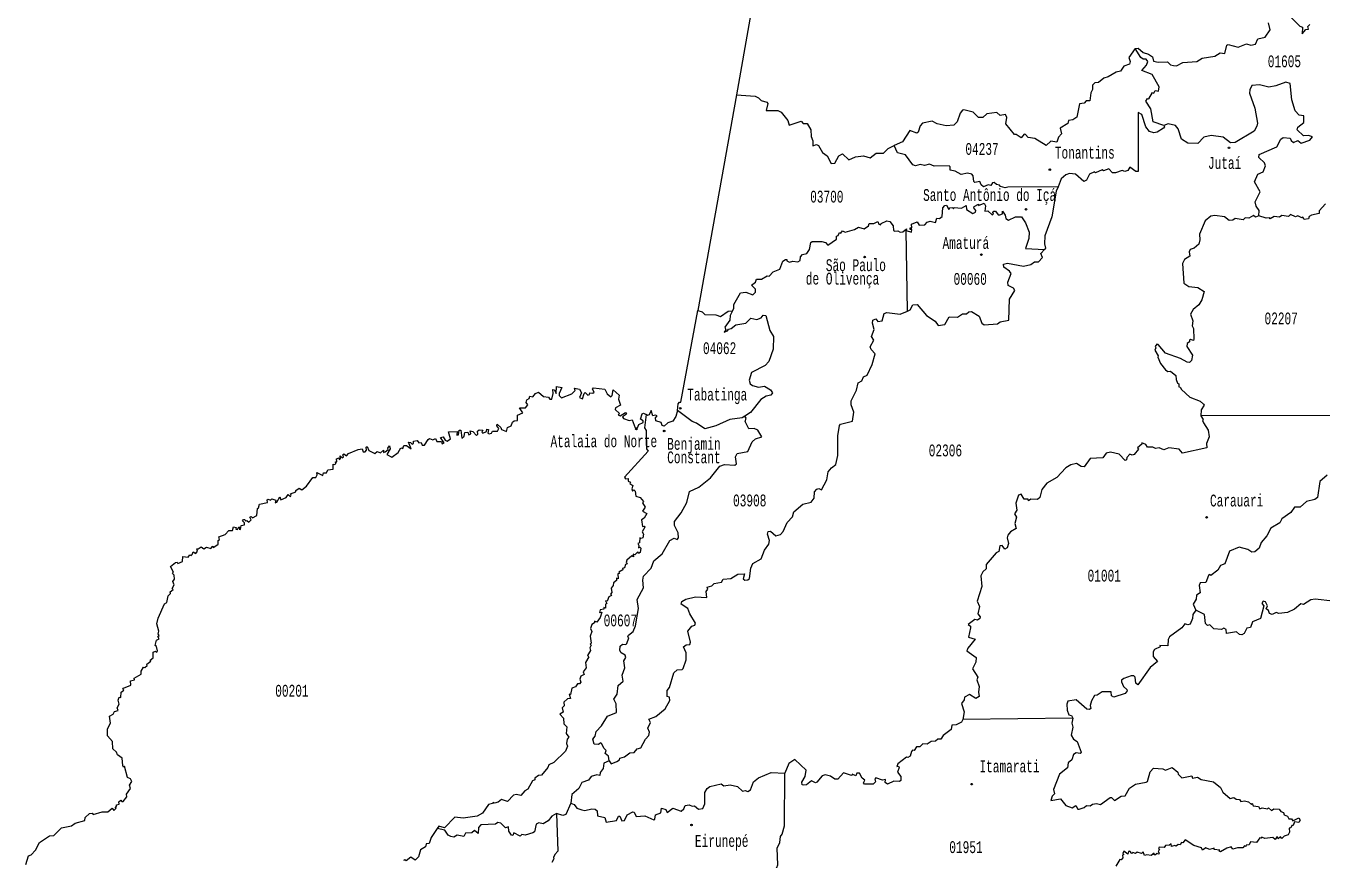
# Model space of a CAD drawing. Header units: millimetres. Extents: x 9851 to 10267, y 23387 to 23778.
# Drawn here: x 9853.5 to 9928.5, y 23656.2 to 23704.4 of the extents above; entities that cross this region are included whole.
import ezdxf
from ezdxf.enums import TextEntityAlignment as Align

# ---------------------------------------------------------------- set-up
doc = ezdxf.new("R2010")
doc.units = ezdxf.units.MM
doc.layers.add('3', color=7, linetype='Continuous')
doc.styles.add('MONOTXT', font='MONOTXT', dxfattribs={"height": 0.2})

# ---------------------------------------------------------------- blocks, each defined once
blk = doc.blocks.new('SEDE')
at = {"layer": '3', "color": 7, "linetype": 'Continuous'}
blk.add_circle((0, 0), 0.00451, dxfattribs=at)

msp = doc.modelspace()

# ---------------------------------------------------------------- linework, layer by layer
at = {"color": 7, "linetype": 'Continuous'}
for p, q in [((9894.623, 23700.394), (9892.381, 23687.931)), ((9904.511, 23687.875), (9904.432, 23692.544)), ((9931.256, 23681.85), (9921.469, 23681.843)), ((9914.065, 23664.361), (9907.703, 23664.288))]:
    msp.add_line(p, q, dxfattribs=at)
for points in [[(9896.224, 23709.482), (9894.623, 23700.394)], [(9917.664, 23703.066), (9917.834, 23703.076), (9918.12, 23702.836), (9918.442, 23702.745), (9918.663, 23702.577), (9918.717, 23702.338), (9918.992, 23702.269), (9919.525, 23702.302), (9919.708, 23702.115), (9919.884, 23702.074), (9920.049, 23702.057), (9920.43, 23702.259), (9921.227, 23702.317), (9921.54, 23702.502), (9922.275, 23702.628), (9922.582, 23702.819), (9922.847, 23702.772), (9922.969, 23703.26), (9923.038, 23703.302), (9923.616, 23703.138), (9924.096, 23703.336), (9924.35, 23703.265), (9924.627, 23703.325), (9924.759, 23703.619), (9925.173, 23703.718), (9925.466, 23704.154), (9925.371, 23704.552)], [(9926.707, 23704.838), (9927.183, 23704.358), (9927.347, 23704.3), (9927.314, 23703.92), (9927.535, 23704.159), (9927.689, 23704.188), (9927.647, 23704.344), (9927.766, 23704.452)], [(9917.664, 23703.066), (9917.307, 23702.545), (9917.377, 23702.309), (9917.332, 23702.158), (9917.019, 23702.037), (9916.827, 23701.749), (9916.564, 23701.707), (9916.106, 23701.419), (9915.86, 23701.343), (9915.549, 23701.101), (9915.337, 23701.074), (9915.193, 23700.942), (9915.207, 23700.695), (9915.11, 23700.509), (9915.04, 23700.049), (9914.837, 23700.034), (9914.713, 23699.916), (9914.445, 23699.861), (9914.293, 23699.1), (9914.071, 23698.938), (9913.813, 23698.896), (9913.779, 23698.74), (9913.323, 23698.466), (9913.403, 23698.127), (9913.225, 23697.941), (9913.13, 23697.651), (9912.792, 23697.715), (9912.519, 23697.466), (9911.873, 23697.863), (9911.482, 23697.918), (9911.32, 23698.102), (9911.245, 23698.115), (9911.067, 23697.905), (9910.777, 23698.101), (9910.685, 23698.093), (9910.198, 23698.707), (9910.245, 23699.081), (9910.171, 23699.258), (9909.861, 23699.188), (9909.663, 23699.367), (9909.094, 23699.286), (9908.855, 23699.071), (9908.617, 23699.08), (9908.31, 23699.377), (9907.77, 23699.516), (9907.675, 23699.496), (9907.555, 23699.337), (9907.376, 23698.836), (9907.183, 23698.634), (9906.731, 23698.601), (9906.222, 23698.713), (9905.923, 23698.86), (9905.363, 23698.755), (9905.234, 23698.605), (9905.13, 23698.237), (9905.052, 23698.18), (9904.631, 23698.33), (9904.224, 23697.678), (9903.728, 23697.459)], [(9919.33, 23698.609), (9918.706, 23698.831), (9918.579, 23699.588), (9918.287, 23700.015), (9918.371, 23700.179), (9918.457, 23700.159), (9918.674, 23700.518), (9918.744, 23700.481), (9918.812, 23700.648), (9919.023, 23700.608), (9919.045, 23700.857), (9918.652, 23701.566), (9918.048, 23701.794), (9918.316, 23702.094), (9918.394, 23702.313), (9918.298, 23702.445), (9918.127, 23702.443), (9917.995, 23702.537), (9917.664, 23703.066)], [(9924.813, 23693.393), (9924.841, 23693.709), (9924.659, 23693.958), (9924.597, 23694.205), (9924.892, 23694.788), (9924.564, 23695.366), (9924.757, 23695.811), (9925.057, 23695.932), (9925.192, 23696.276), (9925.135, 23696.458), (9924.821, 23696.771), (9924.843, 23696.945), (9925.863, 23697.375), (9926.08, 23697.819), (9926.214, 23697.931), (9926.634, 23697.893), (9926.691, 23697.743), (9926.827, 23697.641), (9927.07, 23697.744), (9927.258, 23697.592), (9927.772, 23697.764), (9927.922, 23697.952), (9927.693, 23698.037), (9927.397, 23698.025), (9927.038, 23698.37), (9927.078, 23698.514), (9927.417, 23698.797), (9927.425, 23699.172), (9927.147, 23699.217), (9926.906, 23699.458), (9926.714, 23700.1), (9926.624, 23701.042), (9926.375, 23701.12), (9925.806, 23700.9), (9925.387, 23700.831), (9924.846, 23700.974), (9924.409, 23700.924), (9924.285, 23700.674), (9924.278, 23700.494), (9924.579, 23699.622), (9924.738, 23698.759), (9924.706, 23698.582), (9924.547, 23698.286), (9923.445, 23697.629), (9923.178, 23697.616), (9922.755, 23697.947), (9922.057, 23698.042), (9921.637, 23697.932), (9921.283, 23697.573), (9920.71, 23697.595), (9920.335, 23697.829), (9920.153, 23698.417), (9920.004, 23698.612), (9919.576, 23698.705), (9919.33, 23698.609)], [(9894.623, 23700.394), (9895.69, 23700.303), (9895.887, 23700.221), (9896.053, 23700.053), (9896.379, 23699.958), (9896.44, 23699.882), (9896.339, 23699.485), (9897.002, 23699.483), (9897.194, 23699.379), (9897.587, 23698.908), (9897.67, 23698.641), (9898.365, 23698.862), (9898.467, 23698.738), (9898.712, 23698.726), (9898.923, 23698.368), (9898.929, 23697.986), (9899.038, 23697.736), (9899.023, 23697.439), (9899.242, 23697.515), (9899.355, 23697.451), (9899.588, 23697.056), (9899.867, 23696.86), (9900.092, 23696.416), (9900.298, 23696.447), (9900.53, 23696.865), (9900.753, 23696.983), (9901.105, 23696.638), (9901.495, 23696.8), (9901.964, 23696.863), (9902.354, 23696.738), (9902.701, 23697.014), (9903.122, 23697.018), (9903.392, 23697.282), (9903.728, 23697.459)], [(9919.33, 23698.609), (9919.368, 23698.539), (9919.306, 23698.466), (9918.93, 23698.224), (9918.74, 23698.196), (9918.497, 23698.275), (9918.279, 23698.533), (9918.046, 23699.259), (9917.847, 23699.374), (9917.848, 23695.963), (9917.697, 23695.958), (9917.35, 23696.202), (9917.245, 23696.005), (9917.075, 23695.963), (9916.923, 23696.013), (9916.522, 23695.875), (9916.357, 23695.881), (9916.138, 23696.107), (9915.842, 23695.994), (9915.75, 23696.056), (9915.374, 23695.872), (9915.323, 23695.931), (9915.018, 23695.808), (9914.852, 23695.449), (9914.694, 23695.372), (9914.207, 23695.807), (9913.863, 23695.844), (9913.65, 23695.758), (9913.389, 23695.533), (9913.208, 23695.079)], [(9913.208, 23695.079), (9910.31, 23695.054), (9910.153, 23695.004), (9909.872, 23695.088), (9909.829, 23695.171), (9909.654, 23695.202), (9909.518, 23695.317), (9909.413, 23695.3), (9909.317, 23695.147), (9909.163, 23695.179), (9908.906, 23695.065), (9908.757, 23695.177), (9908.683, 23695.378), (9908.397, 23695.315), (9908.333, 23695.374), (9908.299, 23695.714), (9908.226, 23695.809), (9907.973, 23695.854), (9907.598, 23695.785), (9907.257, 23695.972), (9906.973, 23696.027), (9906.977, 23696.228), (9906.918, 23696.277), (9906.04, 23696.273), (9905.776, 23696.39), (9905.487, 23696.31), (9905.235, 23696.363), (9904.973, 23696.291), (9904.805, 23696.346), (9904.382, 23696.911), (9903.933, 23697.041), (9903.728, 23697.459)], [(9913.208, 23695.079), (9913.096, 23694.825), (9912.84, 23693.346), (9912.445, 23692.231), (9912.417, 23691.784), (9912.478, 23691.531), (9912.417, 23691.453)], [(9904.432, 23692.544), (9904.73, 23692.456), (9904.749, 23692.611), (9904.656, 23692.612), (9904.662, 23692.694), (9904.753, 23692.704), (9904.734, 23692.913), (9905.058, 23693.056), (9905.188, 23692.856), (9905.508, 23692.869), (9905.633, 23693.025), (9905.814, 23693.087), (9906.132, 23693.006), (9906.195, 23693.256), (9906.364, 23693.239), (9906.513, 23693.348), (9906.539, 23693.86), (9906.655, 23693.999), (9906.751, 23694.017), (9906.895, 23693.769), (9906.955, 23693.864), (9907.103, 23693.878), (9907.161, 23693.801), (9907.194, 23693.884), (9907.629, 23693.831), (9907.899, 23693.995), (9907.915, 23693.763), (9908.272, 23693.525), (9908.432, 23693.614), (9908.452, 23693.706), (9908.33, 23693.848), (9908.361, 23693.929), (9908.61, 23694.076), (9908.611, 23693.985), (9908.945, 23694.119), (9909.017, 23693.979), (9908.984, 23693.655), (9909.154, 23693.691), (9909.402, 23693.45), (9909.47, 23693.492), (9909.437, 23693.582), (9909.495, 23693.66), (9909.594, 23693.671), (9909.752, 23693.456), (9909.833, 23693.444), (9909.994, 23693.509), (9910.004, 23693.658), (9910.156, 23693.425), (9910.188, 23693.243), (9910.338, 23693.141), (9910.74, 23693.341), (9911.096, 23693.327), (9911.317, 23692.986), (9911.54, 23692.442), (9911.514, 23692.078), (9911.329, 23691.501), (9912.417, 23691.453)], [(9928.67, 23694.095), (9928.306, 23693.677), (9928.31, 23693.532), (9927.86, 23693.424), (9927.727, 23693.363), (9927.69, 23693.228), (9927.434, 23693.177), (9927.365, 23693.323), (9927.296, 23693.284), (9927.075, 23693.39), (9926.925, 23693.339), (9926.643, 23693.471), (9926.523, 23693.361), (9926.15, 23693.423), (9926.015, 23693.308), (9925.708, 23693.359), (9925.476, 23693.224), (9925.426, 23693.286), (9925.234, 23693.268), (9924.813, 23693.393)], [(9924.813, 23693.393), (9924.627, 23693.318), (9924.507, 23693.415), (9924.237, 23693.264), (9924.015, 23693.284), (9923.904, 23693.172), (9923.442, 23693.234), (9923.311, 23693.146), (9923.097, 23693.128), (9922.833, 23693.333), (9922.277, 23693.416), (9922.039, 23693.37), (9921.72, 23693.096), (9921.38, 23692.343), (9921.41, 23692.013), (9921.34, 23691.759), (9921.083, 23691.522), (9920.852, 23691.452), (9920.792, 23691.307), (9920.831, 23691.066), (9920.521, 23690.861), (9920.408, 23690.64), (9920.476, 23689.506), (9920.775, 23689.31), (9921.29, 23689.259), (9921.654, 23689.021), (9921.523, 23688.546), (9921.342, 23688.242), (9921.017, 23687.975), (9920.865, 23687.719), (9920.991, 23687.32), (9920.96, 23687.04), (9921.03, 23686.883), (9921.062, 23686.268), (9921.047, 23686.186), (9920.872, 23686.244), (9920.802, 23686.204), (9920.806, 23686.113), (9920.68, 23686.016), (9920.657, 23685.835), (9920.971, 23685.343), (9920.919, 23685.042), (9920.8, 23684.921), (9920.668, 23684.939), (9920.282, 23685.155), (9919.423, 23685.455), (9918.99, 23685.952), (9918.915, 23685.983), (9918.82, 23685.841), (9918.861, 23685.774), (9918.8, 23685.629), (9918.997, 23685.302), (9918.974, 23685.219), (9919.122, 23684.866), (9919.416, 23684.487), (9919.551, 23684.406), (9919.71, 23684.421), (9920.022, 23684.174), (9920.03, 23683.943), (9920.109, 23683.716), (9920.183, 23683.678), (9920.192, 23683.506), (9920.267, 23683.497), (9920.335, 23683.352), (9920.82, 23682.917), (9921.424, 23682.673), (9921.616, 23682.511), (9921.658, 23682.447), (9921.487, 23682.175), (9921.469, 23681.843)], [(9894.38, 23687.911), (9894.469, 23688.031), (9894.468, 23688.264), (9894.854, 23688.94), (9895.151, 23688.976), (9895.567, 23688.835), (9895.711, 23688.976), (9895.719, 23689.151), (9895.49, 23689.384), (9895.71, 23689.561), (9895.77, 23689.734), (9896.067, 23689.73), (9896.397, 23689.918), (9896.5, 23689.907), (9896.73, 23690.161), (9897.13, 23690.31), (9897.306, 23690.766), (9897.455, 23690.864), (9897.533, 23690.872), (9897.536, 23690.796), (9897.686, 23690.713), (9897.867, 23690.78), (9898.158, 23690.742), (9898.292, 23690.817), (9898.317, 23691.018), (9898.427, 23691.159), (9898.689, 23691.226), (9898.831, 23691.451), (9898.912, 23691.862), (9899.003, 23691.913), (9899.561, 23691.912), (9899.758, 23691.846), (9899.9, 23691.702), (9900.407, 23692.039), (9900.406, 23692.22), (9900.497, 23692.259), (9900.57, 23692.429), (9900.645, 23692.395), (9900.75, 23692.518), (9900.897, 23692.459), (9901.449, 23692.606), (9901.666, 23692.74), (9902.008, 23692.644), (9902.254, 23692.824), (9902.288, 23692.957), (9902.566, 23692.948), (9902.783, 23693.071), (9902.843, 23692.919), (9902.958, 23692.882), (9902.982, 23692.954), (9903.314, 23693.114), (9903.476, 23693.073), (9903.682, 23692.818), (9903.7, 23692.552), (9903.774, 23692.512), (9903.947, 23692.526), (9904.072, 23692.446), (9904.244, 23692.479), (9904.447, 23692.635), (9904.432, 23692.544)], [(9904.511, 23687.875), (9904.658, 23687.959), (9904.819, 23688.247), (9905.062, 23688.271), (9905.609, 23687.631), (9906.112, 23687.301), (9906.286, 23687.047), (9906.672, 23687.118), (9906.92, 23687.565), (9907.403, 23687.536), (9907.693, 23687.726), (9907.914, 23687.727), (9908.042, 23687.84), (9908.197, 23687.859), (9908.648, 23687.589), (9908.793, 23687.184), (9908.938, 23687.092), (9909.7, 23687.151), (9909.856, 23687.269), (9910.361, 23687.359), (9910.41, 23688.577), (9910.71, 23689.081), (9910.63, 23689.214), (9910.317, 23689.364), (9910.3, 23689.568), (9910.493, 23690.057), (9910.403, 23690.201), (9910.075, 23690.431), (9910.059, 23690.603), (9910.288, 23690.665), (9911.202, 23690.483), (9911.634, 23690.573), (9911.843, 23690.732), (9912.083, 23690.734), (9912.303, 23690.982), (9912.211, 23691.212), (9912.417, 23691.453)], [(9887.268, 23661.894), (9887.38, 23661.729), (9887.699, 23661.858), (9887.857, 23661.957), (9887.88, 23662.047), (9888.14, 23662.125), (9888.462, 23662.355), (9888.702, 23662.379), (9888.883, 23662.578), (9889.086, 23662.645), (9889.356, 23663.153), (9889.556, 23663.359), (9889.591, 23663.551), (9889.486, 23663.782), (9889.645, 23664.105), (9889.553, 23664.309), (9889.963, 23664.452), (9890.492, 23664.9), (9890.767, 23665.379), (9890.746, 23665.573), (9890.62, 23665.618), (9890.614, 23665.958), (9890.749, 23666.137), (9890.998, 23666.989), (9891.185, 23667.158), (9891.478, 23667.168), (9891.533, 23667.229), (9891.714, 23667.733), (9891.711, 23668.133), (9891.552, 23668.479), (9891.702, 23668.593), (9891.927, 23668.627), (9891.956, 23668.758), (9891.814, 23669.385), (9892.042, 23669.684), (9892.212, 23669.738), (9892.255, 23669.86), (9891.917, 23670.395), (9891.813, 23670.694), (9891.429, 23670.946), (9891.459, 23671.1), (9891.69, 23671.238), (9892.249, 23671.373), (9892.914, 23671.333), (9892.873, 23671.683), (9892.959, 23671.811), (9892.928, 23671.927), (9893.197, 23672.01), (9893.331, 23672.144), (9893.75, 23672.214), (9893.845, 23672.389), (9894.291, 23672.424), (9894.696, 23672.69), (9895.085, 23672.696), (9894.997, 23672.411), (9895.092, 23672.328), (9895.28, 23672.353), (9895.374, 23672.433), (9895.444, 23673.022), (9895.556, 23673.297), (9896.042, 23673.569), (9896.239, 23674.075), (9896.487, 23674.409), (9896.537, 23674.628), (9896.416, 23675.002), (9896.459, 23675.148), (9896.587, 23675.161), (9896.885, 23674.902), (9897.159, 23674.979), (9897.317, 23675.148), (9897.549, 23675.664), (9897.852, 23675.993), (9897.93, 23676.277), (9898.456, 23676.72), (9898.943, 23676.849), (9899.101, 23677.076), (9899.136, 23677.432), (9899.267, 23677.605), (9899.384, 23677.637), (9899.538, 23677.563), (9899.844, 23678.138), (9899.921, 23678.59), (9900.102, 23678.827), (9900.359, 23679.013), (9900.479, 23679.55), (9900.47, 23680.677), (9900.582, 23681.273), (9900.637, 23681.351), (9901.332, 23681.533), (9901.396, 23682.053), (9901.245, 23682.464), (9901.25, 23682.71), (9901.55, 23683.325), (9901.652, 23683.733), (9901.859, 23683.859), (9901.955, 23684.092), (9902.178, 23684.189), (9902.47, 23684.792), (9902.633, 23685.426), (9902.403, 23685.677), (9902.353, 23685.831), (9902.55, 23686.205), (9902.432, 23686.429), (9902.569, 23686.83), (9902.481, 23687.195), (9902.508, 23687.358), (9902.668, 23687.441), (9902.786, 23687.294), (9903.046, 23687.326), (9903.156, 23687.74), (9903.307, 23687.8), (9904.082, 23687.719), (9904.511, 23687.875)], [(9891.209, 23682.134), (9891.245, 23682.526), (9891.322, 23682.631), (9891.406, 23682.632), (9892.381, 23687.931)], [(9892.381, 23687.931), (9892.639, 23687.847), (9892.794, 23687.695), (9893.421, 23687.665), (9893.704, 23687.57), (9894.143, 23687.89), (9894.38, 23687.911)], [(9894.38, 23687.911), (9894.258, 23687.639), (9894.228, 23687.361), (9893.953, 23686.956), (9893.997, 23686.804), (9893.912, 23686.677), (9894.1, 23686.742), (9894.149, 23686.841), (9894.307, 23686.881), (9894.573, 23687.098), (9895.161, 23687.198), (9895.444, 23687.477), (9895.801, 23687.394), (9896.045, 23687.507), (9896.164, 23687.648), (9896.322, 23687.625), (9896.54, 23686.774), (9896.76, 23686.424), (9896.741, 23685.683), (9896.488, 23684.979), (9896.272, 23684.74), (9895.492, 23684.334), (9895.351, 23683.892), (9895.412, 23683.688), (9895.55, 23683.588), (9895.895, 23683.5), (9896.234, 23683.546), (9896.581, 23683.339), (9896.695, 23683.159), (9896.612, 23683.022), (9896.342, 23682.962), (9896.033, 23682.775), (9895.42, 23682.025), (9895.11, 23681.824)], [(9853.544, 23655.906), (9853.686, 23656.4), (9853.853, 23656.454), (9854.09, 23656.732), (9854.33, 23657.175), (9854.912, 23657.55), (9855.16, 23657.587), (9855.594, 23658.023), (9856.172, 23658.141), (9856.388, 23658.286), (9856.951, 23658.447), (9856.966, 23658.624), (9857.213, 23658.848), (9857.382, 23658.866), (9857.44, 23658.798), (9857.953, 23658.943), (9858.286, 23658.955), (9858.537, 23659.149), (9858.628, 23659.019), (9858.754, 23659.149), (9858.705, 23659.228), (9858.777, 23659.257), (9858.775, 23659.352), (9858.933, 23659.397), (9858.916, 23659.521), (9859.031, 23659.615), (9859.089, 23659.537), (9859.164, 23659.55), (9859.374, 23659.817), (9859.365, 23659.959), (9859.58, 23660.298), (9859.532, 23660.478), (9859.669, 23660.697), (9859.588, 23660.848), (9859.423, 23660.923), (9859.247, 23661.58), (9859.175, 23661.524), (9859.147, 23661.616), (9859.103, 23662.055), (9858.829, 23662.234), (9858.78, 23662.4), (9858.566, 23662.58), (9858.553, 23663.012), (9858.255, 23663.348), (9858.25, 23663.748), (9858.44, 23664.061), (9858.383, 23664.475), (9858.579, 23664.599), (9858.656, 23664.747), (9858.868, 23664.805), (9858.817, 23664.954), (9858.94, 23665.169), (9858.879, 23665.409), (9858.943, 23665.567), (9859.021, 23665.558), (9859.058, 23665.869), (9859.199, 23665.971), (9859.147, 23666.031), (9859.188, 23666.103), (9859.611, 23666.259), (9859.587, 23666.511), (9859.823, 23666.58), (9859.801, 23666.664), (9860.203, 23666.906), (9860.198, 23667.078), (9860.333, 23667.307), (9860.411, 23667.291), (9860.552, 23667.402), (9860.541, 23667.478), (9860.771, 23667.65), (9860.718, 23667.715), (9860.908, 23667.854), (9860.895, 23668.174), (9861.041, 23668.225), (9861.106, 23668.18), (9861.14, 23668.251), (9861.085, 23668.502), (9861.013, 23668.556), (9861.094, 23668.865), (9861.247, 23668.954), (9861.172, 23669.089), (9861.238, 23669.135), (9861.186, 23669.229), (9861.22, 23669.396), (9861.12, 23669.816), (9861.189, 23670.143), (9861.55, 23670.973), (9861.688, 23671.046), (9861.771, 23671.427), (9861.898, 23671.567), (9861.874, 23671.664), (9862.057, 23671.803), (9862, 23671.863), (9862.115, 23672.064), (9862.042, 23672.264), (9862.123, 23672.399), (9862.119, 23672.626), (9862.02, 23672.73), (9862.068, 23672.799), (9861.907, 23673.129), (9862.195, 23673.362), (9862.281, 23673.371), (9862.323, 23673.297), (9862.598, 23673.412), (9862.612, 23673.7), (9862.93, 23673.672), (9863.016, 23673.808), (9863.096, 23673.76), (9863.155, 23673.815), (9863.221, 23673.969), (9863.365, 23673.882), (9863.456, 23674.016), (9863.415, 23674.156), (9863.5, 23674.142), (9863.682, 23674.268), (9863.837, 23674.151), (9863.973, 23674.248), (9864.231, 23674.16), (9864.343, 23674.296), (9864.36, 23674.216), (9864.463, 23674.277), (9864.647, 23674.425), (9864.663, 23674.63), (9864.727, 23674.688), (9864.691, 23674.841), (9865.062, 23674.982), (9865.281, 23675.212), (9865.477, 23675.215), (9865.539, 23675.427), (9865.7, 23675.375), (9865.672, 23675.29), (9865.777, 23675.258), (9865.851, 23675.428), (9865.906, 23675.371), (9865.871, 23675.291), (9865.941, 23675.261), (9865.99, 23675.503), (9866.177, 23675.541), (9866.179, 23675.645), (9866.068, 23675.762), (9866.116, 23675.833), (9866.207, 23675.84), (9866.236, 23675.76), (9866.315, 23675.782), (9866.426, 23675.684), (9866.56, 23675.819), (9866.487, 23675.986), (9866.57, 23676.015), (9866.633, 23675.948), (9866.901, 23676.074), (9866.922, 23676.484), (9866.996, 23676.521), (9867.041, 23676.723), (9867.517, 23676.828), (9867.481, 23676.985), (9867.551, 23677.018), (9867.673, 23676.962), (9867.76, 23677.035), (9867.981, 23676.959), (9867.955, 23676.81), (9868.042, 23676.838), (9868.216, 23677.143), (9868.285, 23676.988), (9868.592, 23677.118), (9868.696, 23677.285), (9868.833, 23677.177), (9868.878, 23677.257), (9868.829, 23677.33), (9869.143, 23677.432), (9869.154, 23677.517), (9869.345, 23677.66), (9869.486, 23677.564), (9869.754, 23677.765), (9870.132, 23678.262), (9870.305, 23678.279), (9870.382, 23678.424), (9870.364, 23678.565), (9870.699, 23678.38), (9870.751, 23678.538), (9870.912, 23678.543), (9870.99, 23678.716), (9871.303, 23678.748), (9871.296, 23679.039), (9871.394, 23679.028), (9871.457, 23679.085), (9871.436, 23679.182), (9871.525, 23679.171), (9871.488, 23679.346), (9871.647, 23679.404), (9871.655, 23679.307), (9871.732, 23679.358), (9871.717, 23679.515), (9871.822, 23679.414), (9871.903, 23679.459), (9871.867, 23679.58), (9871.929, 23679.635), (9872.075, 23679.529), (9872.193, 23679.665), (9872.752, 23679.888), (9872.987, 23679.921), (9873.034, 23679.747), (9873.145, 23679.761), (9873.239, 23679.843), (9873.205, 23680.024), (9873.272, 23680.071), (9873.362, 23679.822), (9873.714, 23679.666), (9873.857, 23679.776), (9874.046, 23679.7), (9874.208, 23679.841), (9874.218, 23679.714), (9874.314, 23679.759), (9874.488, 23679.884), (9874.455, 23679.966), (9874.564, 23680.095), (9874.6, 23679.929), (9874.416, 23679.605), (9874.693, 23679.453), (9875.061, 23679.724), (9875.213, 23679.986), (9875.338, 23679.954), (9875.382, 23680.123), (9875.541, 23680.111), (9875.809, 23679.923), (9875.663, 23680.314), (9875.778, 23680.301), (9875.864, 23680.197), (9875.953, 23680.246), (9875.944, 23680.366), (9876.158, 23680.402), (9876.258, 23680.278), (9876.383, 23680.284), (9876.449, 23680.13), (9876.579, 23680.135), (9876.795, 23680.47), (9876.87, 23680.515), (9877.058, 23680.439), (9877.218, 23680.517), (9877.303, 23680.349), (9877.558, 23680.352), (9877.611, 23680.211), (9877.725, 23680.28), (9877.518, 23680.58), (9877.655, 23680.62), (9877.775, 23680.422), (9877.897, 23680.367), (9878.092, 23680.51), (9877.977, 23680.917), (9878.468, 23680.92), (9878.452, 23680.719), (9878.55, 23680.741), (9878.586, 23680.997), (9878.687, 23680.998), (9878.744, 23680.536), (9878.869, 23680.65), (9878.909, 23680.87), (9879.085, 23680.891), (9879.154, 23680.736), (9879.254, 23680.798), (9879.22, 23680.966), (9879.378, 23680.931), (9879.581, 23680.692), (9879.663, 23680.784), (9879.648, 23680.955), (9879.752, 23681.023), (9879.96, 23680.999), (9879.896, 23680.897), (9879.962, 23680.834), (9880.171, 23680.93), (9880.185, 23681.064), (9880.276, 23681.047), (9880.253, 23680.839), (9880.325, 23680.787), (9880.449, 23680.826), (9880.517, 23680.948), (9880.801, 23680.952), (9880.873, 23681.1), (9880.757, 23681.251), (9880.79, 23681.345), (9880.992, 23681.168), (9881.026, 23681.04), (9881.326, 23680.936), (9881.385, 23681.16), (9881.603, 23681.257), (9881.669, 23681.465), (9881.759, 23681.551), (9881.957, 23681.569), (9881.963, 23681.871), (9882.259, 23682.01), (9882.071, 23682.291), (9882.429, 23682.294), (9882.555, 23682.474), (9882.456, 23682.608), (9882.501, 23682.767), (9882.629, 23682.832), (9882.676, 23682.962), (9882.843, 23682.936), (9882.999, 23683.13), (9883.168, 23683.197), (9883.458, 23682.953), (9883.748, 23682.913), (9883.832, 23682.805), (9883.947, 23682.799), (9884.031, 23683.126), (9884.005, 23683.347), (9884.1, 23683.33), (9884.2, 23683.127), (9884.223, 23683.525), (9884.518, 23683.479), (9884.369, 23683.134), (9884.37, 23683.001), (9884.508, 23682.869), (9885.105, 23683.106), (9885.296, 23683.296), (9885.264, 23683.425), (9885.548, 23683.37), (9885.663, 23683.161), (9885.542, 23682.888), (9885.723, 23682.826), (9885.806, 23683.134), (9885.88, 23683.178), (9886.025, 23683.023), (9886.122, 23683.066), (9886.151, 23683.168), (9886.322, 23683.144), (9886.383, 23683.211), (9886.29, 23683.378), (9886.363, 23683.456), (9886.999, 23683.379), (9887.145, 23683.102), (9887.35, 23682.929), (9887.432, 23683.013), (9887.497, 23683.334), (9887.834, 23683.032), (9887.806, 23682.791), (9887.909, 23682.459), (9887.63, 23682.294), (9887.598, 23682.202), (9887.862, 23681.974), (9887.774, 23681.889), (9887.891, 23681.844), (9888.202, 23682.02), (9888.255, 23681.926), (9888.03, 23681.786), (9888.089, 23681.677), (9888.415, 23681.565), (9888.592, 23681.606), (9888.767, 23681.133), (9888.888, 23681.142), (9888.975, 23681.326), (9889.234, 23681.441), (9889.234, 23681.54), (9889.076, 23681.649), (9889.175, 23681.953), (9889.24, 23681.995), (9889.399, 23681.919)], [(9891.209, 23682.134), (9891.12, 23681.791), (9890.948, 23681.523), (9890.644, 23681.431), (9890.43, 23681.245), (9890.321, 23681.273), (9890.256, 23681.451), (9889.965, 23681.547), (9889.945, 23681.713), (9890.043, 23681.829), (9889.942, 23681.877), (9889.781, 23681.831), (9889.679, 23682.152), (9889.562, 23681.893), (9889.47, 23681.86), (9889.399, 23681.919)], [(9895.11, 23681.824), (9894.94, 23681.721), (9894.232, 23681.632), (9893.417, 23681.252), (9892.786, 23681.08), (9892.303, 23681.412), (9892.049, 23681.504), (9891.209, 23682.134)], [(9889.399, 23681.919), (9889.304, 23681.15), (9889.39, 23680.982), (9889.422, 23679.926), (9889.517, 23679.786), (9888.152, 23678.282), (9888.211, 23678.189), (9888.354, 23678.22), (9888.351, 23678.059), (9888.499, 23678.002), (9888.445, 23677.924), (9888.622, 23677.805), (9888.574, 23677.606), (9888.617, 23677.485), (9888.689, 23677.561), (9888.759, 23677.486), (9888.8, 23677.183), (9889.051, 23677.105), (9889.249, 23676.885), (9889.191, 23676.801), (9889.347, 23676.561), (9889.191, 23676.328), (9889.437, 23676.189), (9889.273, 23675.923), (9889.124, 23675.82), (9889.185, 23675.431), (9889.275, 23675.455), (9889.324, 23675.394), (9889.172, 23675.125), (9889.235, 23675.004), (9889.203, 23674.79), (9889.105, 23674.74), (9889.034, 23674.789), (9889.005, 23674.492), (9888.917, 23674.454), (9888.983, 23674.338), (9888.947, 23674.2), (9889.029, 23674.253), (9889.097, 23674.195), (9889.043, 23673.931), (9888.964, 23673.87), (9888.918, 23673.968), (9888.742, 23673.807), (9888.648, 23673.831), (9888.665, 23673.688), (9888.568, 23673.749), (9888.289, 23673.493), (9888.236, 23673.363), (9888.304, 23673.277), (9888.198, 23673.246), (9888.153, 23673.054), (9888.032, 23673.009), (9888.056, 23672.927), (9887.812, 23672.794), (9887.852, 23672.724), (9887.76, 23672.704), (9887.77, 23672.416), (9887.685, 23672.445), (9887.69, 23672.322), (9887.501, 23672.179), (9887.493, 23672.03), (9887.372, 23671.869), (9887.411, 23671.63), (9887.331, 23671.531), (9887.386, 23671.456), (9887.238, 23671.364), (9887.143, 23671.13), (9887.044, 23671.134), (9887.126, 23670.988), (9887.044, 23670.95), (9887.048, 23670.727), (9886.957, 23670.755), (9886.951, 23670.653), (9886.744, 23670.616), (9886.692, 23670.46), (9886.831, 23670.485), (9886.73, 23670.181), (9886.54, 23669.918), (9886.414, 23669.972), (9886.415, 23669.865), (9886.248, 23669.782), (9886.185, 23669.549), (9886.252, 23669.377), (9886.155, 23669.097), (9886.213, 23668.696), (9886.168, 23668.632), (9886.226, 23668.578), (9886.147, 23668.416), (9886.172, 23668.276), (9886.004, 23667.978), (9886.076, 23667.914), (9885.898, 23667.569), (9885.929, 23667.275), (9885.749, 23667.045), (9885.808, 23666.893), (9885.618, 23666.78), (9885.56, 23666.618), (9885.612, 23666.448), (9885.54, 23666.346), (9885.438, 23666.343), (9885.309, 23666.17), (9885.109, 23666.096), (9885.023, 23665.718), (9884.945, 23665.745), (9885.019, 23665.487), (9884.852, 23665.472), (9884.647, 23665.289), (9884.664, 23665.07), (9884.537, 23664.955), (9884.609, 23664.716), (9884.414, 23664.587), (9884.621, 23664.354), (9884.633, 23664.03), (9884.814, 23663.863), (9884.767, 23663.474), (9884.921, 23663.257), (9884.835, 23663.14), (9884.783, 23662.901), (9884.847, 23662.745), (9884.738, 23662.443), (9884.066, 23661.796), (9883.764, 23661.67), (9883.707, 23661.504), (9883.341, 23661.07), (9883.171, 23661.051), (9882.967, 23660.884), (9882.969, 23660.792), (9882.819, 23660.74), (9882.549, 23660.247), (9882.38, 23660.16), (9882.162, 23659.897), (9881.902, 23659.949), (9881.738, 23659.905), (9881.377, 23659.548), (9881.038, 23659.652), (9880.835, 23659.499), (9880.629, 23659.446), (9880.549, 23659.494), (9880.51, 23659.426), (9880.278, 23659.378), (9879.935, 23658.864), (9879.632, 23658.696), (9878.823, 23658.578), (9878.342, 23658.63), (9877.735, 23658.016), (9877.415, 23658.112), (9877.325, 23657.984)], [(9887.268, 23661.894), (9887.227, 23662.161), (9887.034, 23662.322), (9887.09, 23662.498), (9886.95, 23662.626), (9886.837, 23662.879), (9886.768, 23662.929), (9886.646, 23662.829), (9886.397, 23662.857), (9886.308, 23663.14), (9886.454, 23663.316), (9886.502, 23663.587), (9886.814, 23663.915), (9887.172, 23664.472), (9887.681, 23664.679), (9887.656, 23665.189), (9887.523, 23665.452), (9887.722, 23665.741), (9887.775, 23666.24), (9888.062, 23666.497), (9888.016, 23666.84), (9888.168, 23667.276), (9888.114, 23667.68), (9888.221, 23667.872), (9888.176, 23667.997), (9887.947, 23668.132), (9887.874, 23668.28), (9887.894, 23668.513), (9888.028, 23668.631), (9888.219, 23668.61), (9888.272, 23668.677), (9888.401, 23668.997), (9888.342, 23669.077), (9888.386, 23669.166), (9888.648, 23669.375), (9888.78, 23669.7), (9888.955, 23670.693), (9888.878, 23671.228), (9889.253, 23671.893), (9889.196, 23672.338), (9889.249, 23672.571), (9889.691, 23673.022), (9889.837, 23673.461), (9890.319, 23673.866), (9890.769, 23674.629), (9891.021, 23674.757), (9891.182, 23674.683), (9891.274, 23674.789), (9891.254, 23675.079), (9891.04, 23675.501), (9891.03, 23675.734), (9891.422, 23676.237), (9891.754, 23676.819), (9891.904, 23677.461), (9892.436, 23677.72), (9893.117, 23678.259), (9893.659, 23678.916), (9893.933, 23679.024), (9894.525, 23678.987), (9894.611, 23679.057), (9894.559, 23679.46), (9894.654, 23679.653), (9895.273, 23679.77), (9895.517, 23680.34), (9895.723, 23680.502), (9896.078, 23680.63), (9895.86, 23681.004), (9895.643, 23681.11), (9895.334, 23681.08), (9895.123, 23681.498), (9895.181, 23681.698), (9895.11, 23681.824)], [(9921.469, 23681.843), (9921.605, 23681.622), (9921.554, 23681.563), (9921.613, 23681.432), (9921.89, 23681.012), (9921.937, 23680.618), (9921.798, 23680.229), (9921.805, 23679.989), (9920.405, 23679.679), (9920.202, 23679.906), (9919.619, 23679.977), (9919.331, 23679.867), (9919.047, 23679.993), (9918.832, 23679.941), (9918.683, 23680.023), (9918.372, 23680.03), (9918.287, 23680.169), (9918.056, 23680.271), (9918.05, 23680.193), (9917.804, 23679.983), (9917.856, 23679.917), (9917.611, 23679.608), (9917.494, 23679.552), (9917.349, 23679.626), (9917.183, 23679.434), (9917.173, 23679.284), (9917.091, 23679.254), (9916.733, 23679.614), (9916.232, 23679.741), (9915.989, 23679.667), (9915.788, 23679.4), (9915.059, 23679.369), (9914.722, 23678.894), (9914.546, 23678.912), (9914.265, 23679.082), (9913.944, 23678.996), (9913.656, 23678.82), (9913.139, 23678.275), (9912.564, 23677.94), (9912.273, 23677.572), (9912.148, 23677.105), (9912.029, 23676.993), (9911.63, 23677.022), (9911.506, 23676.918), (9911.478, 23677.011), (9911.246, 23677.027), (9911.07, 23677.299), (9910.924, 23677.248), (9910.763, 23676.796), (9910.825, 23676.373), (9910.683, 23676.169), (9910.81, 23675.986), (9910.714, 23675.611), (9910.782, 23675.318), (9910.468, 23675.134), (9910.298, 23674.943), (9910.267, 23674.789), (9910.347, 23674.462), (9910.27, 23674.198), (9910.133, 23674.128), (9909.982, 23674.339), (9909.836, 23674.325), (9909.779, 23673.984), (9909.622, 23673.924), (9909.059, 23673.248), (9909.059, 23672.985), (9908.859, 23672.818), (9908.749, 23672.591), (9908.805, 23671.976), (9908.529, 23671.124), (9908.663, 23670.821), (9908.565, 23670.392), (9908.707, 23670.21), (9908.692, 23670.118), (9908.554, 23670.015), (9908.394, 23670.054), (9908.014, 23669.766), (9908.148, 23669.669), (9908.154, 23669.587), (9908.025, 23669.047), (9908.416, 23668.923), (9907.997, 23668.415), (9907.942, 23668.259), (9908.472, 23667.86), (9908.463, 23667.604), (9908.261, 23667.22), (9908.571, 23666.738), (9908.51, 23666.568), (9908.65, 23666.188), (9908.603, 23665.857), (9908.655, 23665.616), (9908.452, 23665.496), (9908.096, 23665.723), (9907.799, 23665.574), (9907.773, 23665.411), (9907.63, 23665.211), (9907.777, 23664.719), (9907.703, 23664.288)], [(9928.761, 23678.408), (9928.335, 23678.045), (9928.21, 23677.111), (9928.06, 23676.993), (9927.564, 23676.889), (9927.212, 23676.547), (9926.883, 23676.553), (9926.671, 23676.254), (9926.15, 23675.876), (9926.032, 23675.647), (9925.516, 23675.347), (9925.275, 23674.904), (9924.958, 23674.514), (9924.826, 23674.187), (9924.574, 23673.971), (9924.417, 23673.953), (9924.186, 23674.106), (9923.669, 23674.239), (9923.12, 23674.013), (9922.848, 23673.275), (9922.602, 23673.175), (9922.453, 23672.921), (9922.031, 23672.607), (9921.973, 23672.672), (9921.913, 23672.614), (9921.747, 23672.201), (9921.424, 23672.183), (9921.374, 23672.021), (9921.424, 23671.6), (9921.216, 23671.466), (9921.185, 23671.229), (9921.013, 23670.954), (9921.176, 23670.598)], [(9929.096, 23671.121), (9928.072, 23671.231), (9927.814, 23671.195), (9927.389, 23670.938), (9927.236, 23670.977), (9926.867, 23670.655), (9926.472, 23670.476), (9925.968, 23670.413), (9925.808, 23670.462), (9925.579, 23670.349), (9925.433, 23670.407), (9925.38, 23670.585), (9925.238, 23670.676), (9925.317, 23670.845), (9925.205, 23671.086), (9925.059, 23671.125), (9924.993, 23670.993), (9925.11, 23670.861), (9924.917, 23670.127), (9924.452, 23669.925), (9924.337, 23669.594), (9924.115, 23669.563), (9923.967, 23669.256), (9923.822, 23669.183), (9923.702, 23669.199), (9923.531, 23669.349), (9922.953, 23669.258), (9922.926, 23669.485), (9922.796, 23669.567), (9922.66, 23669.49), (9922.22, 23669.517), (9921.981, 23669.748), (9921.838, 23669.725), (9921.725, 23669.828), (9921.682, 23670.356), (9921.176, 23670.598)], [(9921.176, 23670.598), (9920.991, 23670.353), (9920.985, 23670.112), (9920.845, 23669.802), (9920.701, 23669.745), (9920.539, 23669.804), (9920.367, 23669.573), (9919.647, 23669.058), (9919.571, 23668.916), (9919.546, 23668.541), (9919.097, 23668.562), (9919.102, 23668.475), (9918.783, 23668.323), (9918.698, 23668.187), (9918.7, 23667.933), (9918.958, 23667.632), (9918.523, 23667.292), (9917.825, 23666.278), (9917.711, 23666.391), (9917.662, 23666.734), (9917.597, 23666.797), (9917.434, 23666.816), (9917.014, 23666.655), (9916.87, 23666.55), (9916.87, 23666.465), (9916.994, 23666.193), (9917.178, 23666.018), (9917.198, 23665.935), (9917.097, 23665.787), (9916.428, 23665.57), (9916.299, 23665.647), (9916.278, 23665.889), (9915.752, 23665.874), (9915.465, 23665.68), (9915.308, 23665.671), (9915.136, 23665.355), (9915.068, 23665.087), (9915.099, 23664.91), (9915.031, 23664.869), (9914.875, 23664.886), (9914.246, 23665.421), (9913.764, 23665.344), (9913.708, 23665.177), (9913.729, 23664.82), (9913.836, 23664.549), (9913.979, 23664.515), (9914.065, 23664.361)], [(9907.703, 23664.288), (9907.622, 23664.126), (9907.313, 23663.98), (9907.071, 23663.953), (9907.03, 23663.705), (9906.572, 23663.364), (9906.431, 23663.151), (9906.249, 23663.155), (9906.12, 23663.039), (9905.881, 23663.007), (9905.65, 23662.858), (9905.4, 23662.875), (9905.21, 23662.71), (9905.027, 23662.711), (9904.891, 23662.499), (9904.79, 23662.512), (9904.737, 23662.439), (9904.663, 23662.166), (9904.531, 23662.079), (9904.452, 23662.108), (9903.942, 23661.727), (9903.891, 23661.575), (9903.987, 23661.583), (9904.019, 23661.506), (9903.932, 23661.247), (9904.113, 23660.991), (9904.122, 23660.748), (9904.034, 23660.706), (9903.724, 23660.726), (9903.351, 23660.542), (9903.205, 23660.642), (9903.233, 23660.81), (9903.066, 23660.784), (9902.665, 23660.905), (9902.608, 23660.832), (9902.65, 23660.679), (9902.524, 23660.551), (9902.021, 23660.549), (9901.964, 23660.627), (9902.03, 23660.769), (9901.889, 23660.885), (9901.734, 23661.174), (9901.581, 23661.185), (9901.521, 23661.026), (9901.305, 23661.114), (9901.283, 23661.041), (9901.205, 23661.056), (9900.81, 23661.203), (9900.478, 23660.833), (9900.311, 23660.833), (9900.063, 23661.013), (9899.74, 23661.092), (9899.574, 23661.027), (9899.261, 23660.656), (9899.181, 23660.616), (9898.949, 23660.744), (9898.658, 23660.511), (9898.502, 23660.48), (9898.418, 23660.511), (9898.387, 23660.665), (9898.592, 23660.992), (9898.653, 23661.345), (9898, 23661.972), (9897.639, 23661.731), (9897.422, 23661.183)], [(9914.065, 23664.361), (9913.996, 23664.072), (9914.068, 23663.833), (9913.974, 23663.382), (9914.1, 23663.142), (9914.308, 23663.015), (9914.542, 23662.402), (9914.493, 23662.318), (9914.261, 23662.348), (9914.093, 23662.252), (9913.997, 23661.952), (9913.789, 23661.785), (9913.75, 23661.498), (9913.298, 23661.114), (9912.947, 23660.233), (9912.995, 23659.991), (9912.869, 23659.851), (9912.786, 23659.599), (9913.344, 23659.702), (9913.653, 23659.312), (9914.03, 23659.186), (9914.232, 23659.304), (9914.352, 23659.105), (9914.428, 23659.097), (9914.726, 23659.192), (9914.844, 23659.305), (9915.069, 23659.285), (9915.193, 23659.391), (9915.436, 23659.434), (9915.664, 23659.371), (9916.223, 23659.775), (9916.306, 23659.772), (9916.465, 23659.603), (9916.864, 23659.854), (9917.086, 23659.871), (9917.334, 23660.314), (9917.686, 23660.554), (9918.302, 23660.651), (9918.372, 23660.705), (9918.539, 23661.252), (9918.729, 23661.462), (9919.269, 23661.431), (9919.41, 23661.352), (9919.797, 23661.504), (9920.123, 23661.238), (9920.158, 23661.118), (9920.372, 23660.915), (9920.935, 23661.032), (9920.984, 23660.894), (9921.276, 23660.95), (9921.472, 23660.811), (9922.192, 23660.671), (9922.605, 23660.361), (9922.742, 23660.075), (9923.159, 23659.708), (9923.378, 23659.766), (9923.513, 23659.672), (9923.705, 23659.658), (9923.772, 23659.534), (9923.986, 23659.591), (9924.208, 23659.524), (9924.382, 23659.366), (9924.425, 23659.44), (9924.49, 23659.293), (9924.8, 23659.251), (9924.876, 23659.116), (9925.009, 23659.171), (9925.313, 23659.125), (9925.369, 23659.178), (9925.547, 23659.024), (9925.679, 23659.119), (9925.999, 23659.096), (9926.095, 23658.964), (9926.24, 23658.91), (9926.27, 23658.766), (9926.462, 23658.703), (9926.557, 23658.544), (9926.703, 23658.543), (9926.775, 23658.423), (9927.127, 23658.597), (9927.21, 23658.465), (9927.125, 23658.338), (9926.877, 23658.362), (9926.794, 23658.156), (9926.719, 23658.162), (9926.656, 23658.025), (9926.574, 23658), (9926.585, 23657.762), (9926.514, 23657.622), (9926.279, 23657.547), (9926.146, 23657.412), (9926.065, 23657.499), (9925.941, 23657.391), (9925.87, 23657.521), (9925.752, 23657.346), (9925.63, 23657.457), (9925.164, 23657.398), (9924.99, 23657.486), (9924.949, 23657.415), (9924.871, 23657.439), (9924.685, 23657.18), (9924.332, 23657.207), (9924.249, 23657.035), (9924.09, 23657.019), (9924.057, 23656.946), (9923.989, 23656.983), (9923.894, 23656.859), (9923.585, 23656.871), (9923.306, 23656.793), (9923.212, 23656.917), (9922.965, 23656.854), (9922.6, 23656.626), (9922.529, 23656.666), (9922.563, 23656.735), (9922.236, 23656.761), (9922.223, 23656.84), (9921.972, 23656.772), (9921.76, 23656.873), (9921.559, 23656.73), (9921.498, 23656.872), (9921.06, 23656.996), (9920.562, 23657.325), (9920.414, 23657.15), (9920.341, 23657.174), (9920.264, 23657.038), (9920.155, 23657.056), (9920.032, 23656.952), (9919.955, 23656.994), (9919.757, 23656.942), (9919.75, 23657.098), (9919.642, 23657.014), (9919.424, 23657.009), (9919.344, 23656.881), (9919.051, 23656.899), (9919.013, 23656.83), (9919.079, 23656.782), (9918.998, 23656.636), (9919.062, 23656.582), (9919.028, 23656.506), (9918.88, 23656.542), (9918.856, 23656.462), (9918.773, 23656.467), (9918.77, 23656.548), (9918.586, 23656.429), (9918.333, 23656.468), (9918.208, 23656.421), (9918.122, 23656.632), (9918.035, 23656.538), (9917.782, 23656.62), (9917.683, 23656.541), (9917.534, 23656.586), (9917.465, 23656.539), (9917.361, 23656.663), (9917.281, 23656.659), (9917.235, 23656.493), (9917.013, 23656.672), (9916.954, 23656.533), (9917.006, 23656.473), (9916.927, 23656.438), (9916.954, 23656.281), (9916.851, 23656.18), (9916.771, 23656.193), (9916.542, 23655.805)], [(9887.268, 23661.894), (9886.956, 23661.755), (9886.903, 23661.454), (9886.735, 23661.22), (9886.713, 23661.042), (9886.541, 23661.081), (9886.211, 23660.993), (9886.055, 23660.783), (9885.67, 23660.636), (9885.5, 23660.302), (9885.11, 23659.95), (9885.039, 23659.452)], [(9885.039, 23659.452), (9885.244, 23659.368), (9885.393, 23659.167), (9885.681, 23659.052), (9885.856, 23659.02), (9886.252, 23659.128), (9886.444, 23659.109), (9886.56, 23658.999), (9886.592, 23658.706), (9887.008, 23658.623), (9887.077, 23658.346), (9887.676, 23658.442), (9887.797, 23658.695), (9887.879, 23658.703), (9887.989, 23658.426), (9888.144, 23658.449), (9888.301, 23658.771), (9888.619, 23658.948), (9888.701, 23658.928), (9888.814, 23658.675), (9889.323, 23658.713), (9889.837, 23658.478), (9889.901, 23658.529), (9889.933, 23658.78), (9890.242, 23658.88), (9890.277, 23659.152), (9890.54, 23659.075), (9890.609, 23658.906), (9890.935, 23659.161), (9891.43, 23658.987), (9891.578, 23659.126), (9891.653, 23659.315), (9891.89, 23659.359), (9892.055, 23659.264), (9892.195, 23659.289), (9892.425, 23659.097), (9892.669, 23659.145), (9892.798, 23659.414), (9892.792, 23660.057), (9892.929, 23660.298), (9893.074, 23660.403), (9893.741, 23660.57), (9893.889, 23660.458), (9894.246, 23660.512), (9894.68, 23660.413), (9894.96, 23660.146), (9895.112, 23660.179), (9895.272, 23660.117), (9895.431, 23660.223), (9895.606, 23660.676), (9895.888, 23660.907), (9896.623, 23661.224), (9897.422, 23661.183)], [(9895.547, 23652.962), (9895.52, 23653.43), (9895.597, 23653.652), (9895.453, 23653.923), (9895.414, 23654.297), (9895.831, 23654.539), (9896.138, 23654.607), (9896.292, 23654.788), (9896.5, 23655.301), (9896.945, 23655.72), (9897, 23655.891), (9896.963, 23656.847), (9897.129, 23657.174), (9897.156, 23657.512), (9897.258, 23657.648), (9897.402, 23658.138), (9897.422, 23661.183)], [(9884.222, 23658.846), (9883.948, 23658.704), (9883.738, 23658.431), (9883.449, 23658.256), (9883.188, 23658.312), (9883.035, 23658.237), (9882.935, 23657.781), (9882.853, 23657.725), (9882.41, 23657.603), (9882.215, 23657.64), (9882.116, 23657.533), (9881.75, 23657.74), (9881.693, 23657.582), (9881.605, 23657.588), (9881.458, 23657.827), (9881.442, 23658.079), (9881.261, 23658.023), (9881.003, 23658.287), (9880.823, 23658.329), (9880.686, 23658.234), (9879.85, 23658.192), (9879.715, 23658.04), (9879.692, 23657.7), (9879.467, 23657.858), (9879.323, 23657.734), (9878.953, 23657.707), (9878.863, 23657.527), (9878.482, 23657.593), (9878.285, 23657.477), (9878.115, 23657.516), (9877.952, 23657.59), (9877.757, 23657.889), (9877.325, 23657.984)], [(9884.222, 23658.846), (9884.291, 23656.664), (9884.113, 23656.473), (9884.037, 23656.311), (9884.07, 23656.232), (9883.954, 23656.015)], [(9885.039, 23659.452), (9884.758, 23658.782), (9884.584, 23658.727), (9884.222, 23658.846)], [(9877.325, 23657.984), (9876.974, 23657.457), (9876.848, 23657.111), (9876.674, 23657.093), (9876.645, 23656.925), (9876.355, 23656.746), (9876.229, 23656.346), (9876.036, 23656.152), (9875.795, 23656.334), (9875.529, 23656.112), (9875.456, 23656.178), (9875.375, 23656.141)]]:
    msp.add_lwpolyline(points, dxfattribs=at)
for p in [(9923.085, 23697.327), (9912.73, 23696.063), (9911.355, 23693.771), (9908.774, 23691.152), (9902.027, 23691.01), (9891.372, 23682.268), (9888.833, 23681.071), (9890.441, 23680.963), (9921.794, 23675.966), (9908.219, 23660.543), (9892.016, 23658.191)]:
    msp.add_point(p, dxfattribs=at)

# ---------------------------------------------------------------- block references
for p, xscale, yscale, zscale, rotation in [((9923.085, 23697.327), 9.999981247666351, 9.999981247666351, 10, 358.8454556901326), ((9912.73, 23696.063), 10, 10, 10, 358.6458398360862), ((9911.355, 23693.771), 9.999983844886014, 9.999983844886014, 10, 358.5617692141669), ((9902.027, 23691.01), 10.00001594225862, 10.00001594225862, 10, 358.3196925186902), ((9908.774, 23691.152), 10, 10, 10, 358.4459386979929), ((9891.372, 23682.268), 10, 10, 10, 357.8517180337416), ((9888.833, 23681.071), 10, 10, 10, 357.7614713150845), ((9890.441, 23680.963), 10.00002288127105, 10.00002288127105, 10, 357.7916492798054), ((9921.794, 23675.966), 9.999999999999998, 9.999999999999998, 9.999999999999998, 358.2791164921882), ((9908.219, 23660.543), 10, 10, 10, 357.5574646731823), ((9892.016, 23658.191), 10.00001077548252, 10.00001077548252, 10, 357.0988631313386)]:
    msp.add_blockref('SEDE', p, dxfattribs=dict(at, xscale=xscale, yscale=yscale, zscale=zscale, rotation=rotation))

# ---------------------------------------------------------------- texts
at = {"color": 7, "linetype": 'Continuous', "style": 'MONOTXT'}
for s, height, rotation, width, p in [('01605', 0.6832, 360, 0.65, (9926.293, 23702.324)), ('04237', 0.6835, 360, 0.65, (9908.812, 23697.262)), ('00060', 0.684, 359.99999, 0.649997, (9908.13, 23689.748)), ('02207', 0.6842, 360, 0.65, (9926.106, 23687.464)), ('04062', 0.6843, 359.99999, 0.649999, (9893.644, 23685.743)), ('03908', 0.6851, 0, 0.650001, (9895.384, 23676.943)), ('00607', 0.6858, 359.99999, 0.65, (9887.907, 23670.008)), ('00201', 0.6863, 360, 0.650002, (9868.919, 23665.944))]:
    msp.add_text(s, height=height, rotation=rotation, dxfattribs=dict(at, width=width)).set_placement(p, align=Align.MIDDLE)
for s, height, width, p in [('Tonantins', 0.6835, 0.649997, (9913.025, 23696.704)), ('Santo Ant%%244nio do I%%231%%225', 0.68368, 0.649999, (9905.406, 23694.256)), ('Tabatinga', 0.6845, 0.650002, (9891.772, 23682.723)), ('Itamarati', 0.6869, 0.65, (9908.662, 23661.229))]:
    msp.add_text(s, height=height, dxfattribs=dict(at, width=width)).set_placement(p)
for s, height, rotation, width, p in [('Juta%%237', 0.6835, 0, 0.649998, (9921.874, 23696.79)), ('Benjamin ', 0.6863, 359.99302, 0.649997, (9890.613, 23680.556)), ('Constant', 0.6863, 359.99302, 0.649997, (9890.613, 23679.78))]:
    msp.add_text(s, height=height, rotation=rotation, dxfattribs=dict(at, width=width)).set_placement(p, align=Align.TOP_LEFT)
for s, height, width, p in [('03700', 0.6837, 0.649999, (9899.841, 23694.503)), ('02306', 0.6848, 0.649998, (9906.696, 23679.834)), ('01001', 0.6855, 0.649998, (9915.878, 23672.6)), ('01951', 0.6875, 0.65, (9907.885, 23656.906))]:
    msp.add_text(s, height=height, dxfattribs=dict(at, width=width)).set_placement(p, align=Align.MIDDLE)
for s, height, rotation, width, p in [('Amatur%%225', 0.68386, 0.00001, 0.649999, (9906.53, 23691.484)), ('   S%%227o Paulo ', 0.68619, 359.98724, 0.650001, (9898.625, 23690.199)), ('de Oliven%%231a', 0.68619, 359.98724, 0.650001, (9898.625, 23689.422)), ('Carauari', 0.6851, 0, 0.650002, (9921.993, 23676.596))]:
    msp.add_text(s, height=height, rotation=rotation, dxfattribs=dict(at, width=width)).set_placement(p)
at = {"color": 7, "linetype": 'Continuous', "style": 'MONOTXT', "width": 0.650001}
msp.add_text('Atalaia do Norte', height=0.68472, dxfattribs=at).set_placement((9890.032, 23680.707), align=Align.TOP_RIGHT)
at = {"color": 7, "linetype": 'Continuous', "style": 'MONOTXT', "width": 0.650002}
msp.add_text('Eirunep%%233', height=0.68748, rotation=360, dxfattribs=at).set_placement((9895.31, 23656.918), align=Align.RIGHT)

doc.saveas('drawing.dxf')
